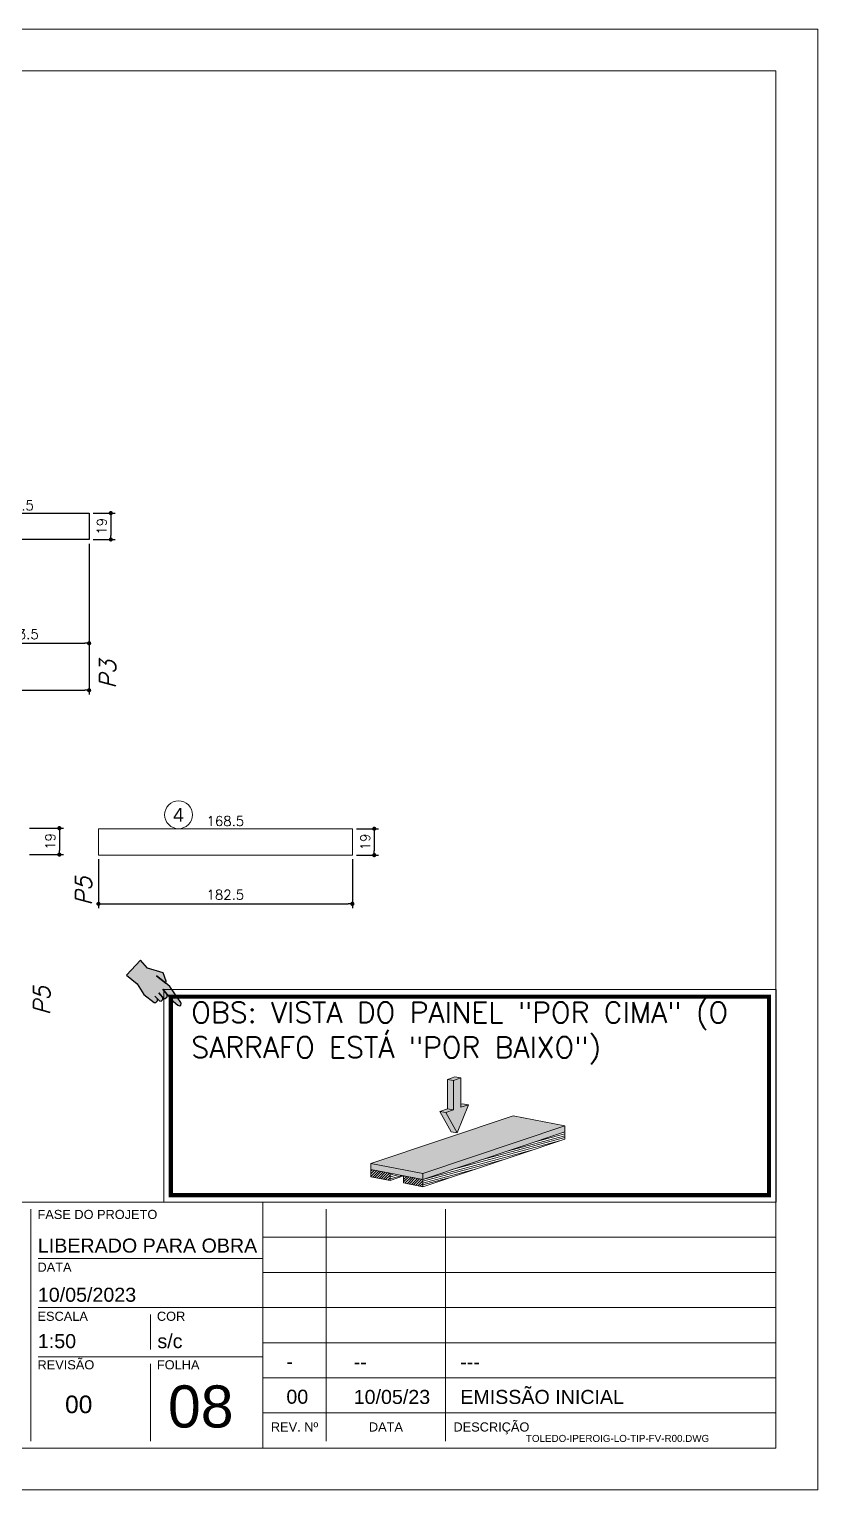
# Model space of a CAD drawing. Extents: x -20676 to 4767, y -817 to 13976.
# Drawn here: x -19758 to -19191, y 6382 to 7432 of the extents above; entities that cross this region are included whole.
import ezdxf
from ezdxf.enums import TextEntityAlignment as Align
from ezdxf.lldxf.tags import DXFTag

# ---------------------------------------------------------------- set-up
doc = ezdxf.new("R2010")
doc.units = 0
doc.header["$PDMODE"] = 2
doc.header["$PDSIZE"] = 10
doc.linetypes.add('CABLIN', pattern=[0.35, 0.25, -0.1])
doc.layers.get('0').update_dxf_attribs({"lineweight": 13})
doc.layers.get('Defpoints').update_dxf_attribs({"lineweight": 13})
for name, color, linetype, lineweight in [('contorno de painel', 7, 'Continuous', 13), ('cotas', 4, 'Continuous', 13), ('FOLHA MB', 7, 'Continuous', 13), ('HACHURACONCRETO', 7, 'Continuous', 13), ('Romaneio', 1, 'Continuous', 13), ('texto de viga', 7, 'Continuous', 13)]:
    doc.layers.add(name, color=color, linetype=linetype, lineweight=lineweight)
for name, color, linetype in [('Cota Sarrafo', 180, 'Continuous'), ('Painéis', 200, 'Continuous'), ('REGUA-80', 111, 'Continuous'), ('va165-sec', 5, 'DASHED')]:
    doc.layers.add(name, color=color, linetype=linetype)
doc.styles.add('ARIAL', font='arial.ttf', dxfattribs={"oblique": 15, "height": 25})
doc.styles.add('MB_C01', font='arial.ttf', dxfattribs={"height": 1.3})
doc.styles.add('MB_C02', font='arial.ttf', dxfattribs={"height": 2})
doc.styles.add('MB_C03', font='arial.ttf', dxfattribs={"height": 2.5})
doc.styles.add('MB_C04', font='arial.ttf', dxfattribs={"height": 6})
doc.styles.add('REGUA-120', font='ROMANS.shx', dxfattribs={"height": 15})
doc.styles.add('ROMANS', font='romans.shx')
tags = doc.linetypes.add('DASHED', pattern=[0.75, 0.5, -0.25]).pattern_tags.tags
tags[6:7] = [DXFTag(74, 4), DXFTag(75, 0), DXFTag(340, '0'), DXFTag(46, 1.0), DXFTag(50, 0.0), DXFTag(44, 0.0), DXFTag(45, 0.0)]
tags[4:5] = [DXFTag(74, 4), DXFTag(75, 0), DXFTag(340, '0'), DXFTag(46, 1.0), DXFTag(50, 0.0), DXFTag(44, 0.0), DXFTag(45, 0.0)]
doc.dimstyles.new('PAINEL', dxfattribs={"dimtxt": 7, "dimasz": 3, "dimexe": 3, "dimexo": 3, "dimgap": 3, "dimtad": 1, "dimdec": 1, "dimzin": 12, "dimdsep": 46, "dimtxsty": 'ROMANS', "dimblk": 'DOT', "dimcen": 0, "dimclrd": 4, "dimclre": 4, "dimclrt": 240, "dimadec": 1, "dimazin": 3, "dimtfac": 1, "dimtdec": 1, "dimtmove": 0, "dimatfit": 3, "dimfxl": 0, "dimtolj": 1, "dimtzin": 12, "dimarcsym": 0})
doc.dimstyles.new('projeto2', dxfattribs={"dimtxt": 7, "dimasz": 5, "dimexe": 1.25, "dimexo": 2.5, "dimgap": 2, "dimtad": 1, "dimdec": 1, "dimdsep": 46, "dimtxsty": 'ROMANS', "dimblk": 'OBLIQUE', "dimcen": 10, "dimdle": 1, "dimse1": 1, "dimse2": 1, "dimsd1": 1, "dimsd2": 1, "dimclrd": 256, "dimclre": 256, "dimclrt": 3, "dimadec": 0, "dimazin": 0, "dimtfac": 1, "dimtdec": 1, "dimtmove": 0, "dimatfit": 3, "dimldrblk": 'OBLIQUE', "dimfxl": 0, "dimlwd": -1, "dimlwe": -1, "dimarcsym": 0})

# ---------------------------------------------------------------- blocks, each defined once
blk = doc.blocks.new('A$Ceb89ac90')
at = {"color": 1}
for p, q in [((1086.3, 356.7), (70, 356.7)), ((919.6, 351.7), (919.6, 185)), ((1086.3, 356.7), (1086.3, 179.9)), ((1455, 356.7), (1086.3, 356.7)), ((1131.8, 185), (1131.8, 351.7)), ((1217.6, 351.7), (1217.6, 185)), ((1455, 331.5), (1086.3, 331.5)), ((1086.3, 316.3), (924.7, 316.3)), ((1455, 306.2), (1086.3, 306.2)), ((1086.3, 281), (924.7, 281)), ((1005.5, 275.9), (1005.5, 250.7)), ((1455, 281), (1086.3, 281)), ((1455, 255.7), (1086.3, 255.7)), ((1086.3, 245.6), (924.7, 245.6)), ((1005.5, 240.6), (1005.5, 185)), ((1455, 230.4), (1086.3, 230.4)), ((1455, 205.2), (1086.3, 205.2))]:
    blk.add_line(p, q, dxfattribs=at)
for points in [[(0, 1199.9), (0, 149.9), (1485, 149.9), (1485, 1199.9)], [(70, 1169.9), (70, 179.9), (1455, 179.9), (1455, 1169.9)]]:
    blk.add_lwpolyline(points, close=True, dxfattribs=at)
at = {"color": 6, "style": 'MB_C01'}
for s, height, p in [('FASE DO PROJETO', 6.566, (924.3, 344.6)), ('DATA', 6.57, (924.3, 306.7)), ('ESCALA', 6.57, (924.3, 271.4)), ('COR', 6.57, (1010.1, 271.4)), ('REVISÃO', 6.57, (924.3, 236.5)), ('FOLHA', 6.57, (1010.1, 236.5))]:
    blk.add_text(s, height=height, dxfattribs=at).set_placement(p)
for s, p in [('DESCRIÇÃO', (1250.5, 195.1)), ('REV. Nº', (1109, 195.1)), ('DATA', (1174.7, 195.1))]:
    blk.add_text(s, height=6.57, dxfattribs=at).set_placement(p, align=Align.MIDDLE_CENTER)
at = {"insert": (1275.3, 189.4), "char_height": 5.051, "width": 210.818, "attachment_point": 1, "style": 'MB_C04'}
blk.add_mtext('TOLEDO-IPEROIG-LO-TIP-FV-R00.DWG', dxfattribs=at)
at = {"color": 5}
for tag, p, height, style in [('REV_05', (1103.1, 338.1), 10.1, 'MB_C02'), ('DATA_REV_05', (1151.5, 337.9), 10.1, 'MB_C02'), ('INFO_REV_05', (1228.1, 337.9), 10.1, 'MB_C02'), ('CLIENTE', (449.7, 328.8), 12.6, 'MB_C03'), ('FASE', (924.6, 320.5), 10.1, 'MB_C02'), ('REV_04', (1103.1, 312.8), 10.1, 'MB_C02'), ('DATA_REV_04', (1151.5, 312.7), 10.1, 'MB_C02'), ('INFO_REV_04', (1228.1, 312.7), 10.1, 'MB_C02'), ('PROJETISTA', (768, 285.1), 10.1, 'MB_C02'), ('DATA', (924.6, 285.1), 10.1, 'MB_C02'), ('REV_03', (1103.1, 287.6), 10.1, 'MB_C02'), ('DATA_REV_03', (1151.5, 287.4), 10.1, 'MB_C02'), ('INFO_REV_03', (1228.1, 287.4), 10.1, 'MB_C02'), ('OBRA', (449.7, 273.3), 12.6, 'MB_C03'), ('REV_02', (1103.1, 262.3), 10.1, 'MB_C02'), ('DATA_REV_02', (1151.5, 262.1), 10.1, 'MB_C02'), ('INFO_REV_02', (1228.1, 262.1), 10.1, 'MB_C02'), ('ESC', (924.6, 251.8), 10.1, 'MB_C02'), ('COR', (1010.5, 251.8), 10.1, 'MB_C02'), ('REV_01', (1103.1, 237.1), 10.1, 'MB_C02'), ('DATA_REV_01', (1151.5, 236.9), 10.1, 'MB_C02'), ('INFO_REV_01', (1228.1, 236.9), 10.1, 'MB_C02'), ('PAVIMENTO', (449.7, 215.3), 12.6, 'MB_C03'), ('FL', (1018.1, 194.7), 30.3, 'MB_C04'), ('REV_00', (1103.1, 211.8), 10.1, 'MB_C02'), ('DATA_REV_00', (1151.5, 211.6), 10.1, 'MB_C02'), ('EMISSÃO_INICIAL', (1228.1, 211.6), 10.1, 'MB_C02'), ('REV', (944.1, 205), 12.6, 'MB_C03')]:
    blk.add_attdef(tag, p, '', height=height, dxfattribs=dict(at, style=style))
at = {"color": 6, "style": 'MB_C02'}
for tag, p in [('ENDEREÇO_CLIENTE', (449.7, 307.8)), ('ENDEREÇO_OBRA', (449.7, 252.7)), ('TIPO_DE_PROJETO', (449.7, 192.3))]:
    blk.add_attdef(tag, p, '', height=10.1, dxfattribs=at)
blk = doc.blocks.new('INDICADOR')
at = {"layer": 'va165-sec', "ltscale": 100}
blk.add_hatch(color=61, dxfattribs=at).paths.add_polyline_path([(-59.7, -24.5), (-37.5, -24.3), (-35.4, -22.8), (-34.7, -18.5), (-36.9, -15.9), (-32.1, -16.5), (-29.9, -15.1), (-29.3, -11.2), (-31.5, -8.9), (-29.5, -9.3), (-27.5, -7.7), (-26.6, -3.4), (-28.9, -0.4), (-18.5, -2.8), (-3.7, -3.1), (-0.7, -1.9), (0, 0), (-1.3, 2.8), (-2.9, 3.5), (-33.7, 13.2), (-42.6, 13.1), (-44, 16), (-56.7, 23.9), (-82.1, 13.8), (-99.5, 16.7), (-102.1, -17), (-79.1, -17.5)])
at = {"layer": 'REGUA-80', "color": 1}
blk.add_lwpolyline([(-102.1, -17), (-79.1, -17.5), (-59.7, -24.5), (-37.5, -24.3), (-35.4, -22.8), (-34.7, -18.5), (-36.9, -15.9), (-43.1, -15.1), (-32.1, -16.5), (-29.9, -15.1), (-29.3, -11.2), (-31.5, -8.9), (-41.5, -7), (-29.5, -9.3), (-27.5, -7.7), (-26.6, -3.4), (-28.9, -0.4), (-39.8, 2.2), (-18.5, -2.8), (-3.7, -3.1), (-0.7, -1.9), (0, 0), (-1.3, 2.8), (-2.9, 3.5), (-33.7, 13.2), (-42.6, 13.1), (-61.9, 12.9), (-42.6, 13.1), (-44, 16), (-56.7, 23.9), (-82.1, 13.8), (-99.5, 16.7), (-102.1, -17)], dxfattribs=at)
blk = doc.blocks.new('DEDADA')
at = {"linetype": 'Continuous', "ltscale": 100, "xscale": 0.5000000000004939, "yscale": 0.5000000000004939, "zscale": 0.5000000000004939, "rotation": 321.5463332659798}
blk.add_blockref('INDICADOR', (63.1, 17), dxfattribs=at)
blk = doc.blocks.new('FDSFSDFSDF')
at = {"layer": 'HACHURACONCRETO'}
h = blk.add_hatch(color=1, dxfattribs=at)
h.dxf.hatch_style = 1
h.paths.add_polyline_path([(-20956.4, 7327.5), (-20960.7, 7328.3), (-20960.7, 7307.2), (-20956.4, 7306.3)], flags=17)
h.paths.add_polyline_path([(-20951, 7329.3), (-20956.4, 7327.5), (-20956.4, 7306.3), (-20961.8, 7304.5), (-20953.7, 7289.8), (-20945.6, 7310), (-20951, 7308.2)])
h.paths.add_polyline_path([(-20961.8, 7304.5), (-20966.1, 7305.3), (-20958, 7290.7), (-20953.7, 7289.8)])
h.paths.add_polyline_path([(-20956.4, 7306.3), (-20960.7, 7307.2), (-20966.1, 7305.3), (-20961.8, 7304.5)])
h.paths.add_polyline_path([(-20945.6, 7310), (-20949.9, 7310.8), (-20951, 7310.4), (-20951, 7308.2)], flags=17)
h.paths.add_polyline_path([(-20951, 7329.3), (-20955.3, 7330.1), (-20960.7, 7328.3), (-20956.4, 7327.5)])
h = blk.add_hatch(color=253, dxfattribs=at)
h.dxf.hatch_style = 1
h.paths.add_polyline_path([(-20876.3, 7294.9), (-20913.5, 7302), (-21015.7, 7267.8), (-20978.5, 7260.6)])
h.paths.add_polyline_path([(-21015.7, 7267.8), (-21015.7, 7263.5), (-20978.5, 7256.4), (-20978.5, 7260.6)])
h.paths.add_polyline_path([(-20876.3, 7290.6), (-20876.3, 7294.9), (-20978.5, 7260.6), (-20978.5, 7256.4)])
h = blk.add_hatch(dxfattribs=at)
h.set_pattern_fill('ANSI31', color=252, scale=0.409149, angle=150)
h.set_pattern_definition([(195, (7609.989, -2957.4306), (0.336218163, -1.254783266), [])])
h.paths.add_polyline_path([(-20992.2, 7258.9), (-20992.2, 7259), (-21002, 7260.9), (-21002, 7255.6)])
h.paths.add_polyline_path([(-20876.3, 7285.4), (-20876.3, 7290.6), (-20978.5, 7256.4), (-20978.5, 7251.1)])
h = blk.add_hatch(dxfattribs=at)
h.set_pattern_fill('ANSI31', color=252, scale=0.409149)
h.set_pattern_definition([(45, (7609.989, -2957.4306), (-0.918565103, 0.918565103), [])])
h.paths.add_polyline_path([(-21002, 7260.9), (-21015.7, 7263.5), (-21015.7, 7258.3), (-21002, 7255.6)])
h.paths.add_polyline_path([(-20978.5, 7256.4), (-20992.2, 7259), (-20992.2, 7253.8), (-20978.5, 7251.1)])
at = {"color": 0, "linetype": 'Continuous', "lineweight": 0, "extrusion": (5.55112e-17, 0.967349, 0.253449)}
for p, q in [((-20960.7, 7328.3), (-20955.3, 7330.1)), ((-20951, 7329.3), (-20956.4, 7327.5)), ((-20951, 7329.3), (-20955.3, 7330.1)), ((-20951, 7308.2), (-20951, 7329.3)), ((-20956.4, 7327.5), (-20960.7, 7328.3)), ((-20960.7, 7307.2), (-20960.7, 7328.3)), ((-20956.4, 7327.5), (-20956.4, 7306.3)), ((-20953.7, 7289.8), (-20945.6, 7310)), ((-20951, 7310.4), (-20949.9, 7310.8)), ((-20945.6, 7310), (-20951, 7308.2)), ((-20945.6, 7310), (-20949.9, 7310.8)), ((-20913.5, 7302), (-21015.7, 7267.8)), ((-20966.1, 7305.3), (-20960.7, 7307.2)), ((-20961.8, 7304.5), (-20966.1, 7305.3)), ((-20958, 7290.7), (-20966.1, 7305.3)), ((-20956.4, 7306.3), (-20961.8, 7304.5)), ((-20961.8, 7304.5), (-20953.7, 7289.8)), ((-20956.4, 7306.3), (-20960.7, 7307.2)), ((-20876.3, 7294.9), (-20913.5, 7302)), ((-20978.5, 7260.6), (-20876.3, 7294.9)), ((-20876.3, 7290.6), (-20978.5, 7256.4)), ((-20876.3, 7290.6), (-20978.5, 7256.4)), ((-20953.7, 7289.8), (-20958, 7290.7)), ((-20876.3, 7290.6), (-20876.3, 7294.9)), ((-20876.3, 7290.6), (-20876.3, 7285.4)), ((-20876.3, 7285.4), (-20978.5, 7251.1)), ((-21015.7, 7267.8), (-20978.5, 7260.6)), ((-21015.7, 7263.5), (-21015.7, 7267.8)), ((-21015.7, 7263.5), (-21015.7, 7258.3)), ((-21015.7, 7263.5), (-21002, 7260.9)), ((-20978.5, 7256.4), (-21015.7, 7263.5)), ((-21002, 7255.6), (-21015.7, 7258.3)), ((-21002, 7260.9), (-21002, 7255.6)), ((-20992.2, 7258.9), (-21002, 7255.6)), ((-20978.5, 7256.4), (-20992.2, 7259)), ((-20992.2, 7259), (-20992.2, 7253.8)), ((-20978.5, 7256.4), (-20978.5, 7260.6)), ((-20978.5, 7256.4), (-20978.5, 7251.1)), ((-20978.5, 7251.1), (-20992.2, 7253.8))]:
    blk.add_line(p, q, dxfattribs=at)
blk.add_lwpolyline([(-21164.5, 7392.8), (-20724.6, 7392.8), (-20724.6, 7240), (-21164.5, 7240)], close=True)
at = {"const_width": 3}
blk.add_lwpolyline([(-21159.5, 7387.8), (-20729.6, 7387.8), (-20729.6, 7245), (-21159.5, 7245)], close=True, dxfattribs=at)
at = {"lineweight": 5, "xscale": 0.8622490710097133, "yscale": 0.8622490710097133, "zscale": 0.2874163570032379}
blk.add_blockref('DEDADA', (-21206.7, 7367), dxfattribs=at)
at = {"layer": 'contorno de painel', "linetype": 'CABLIN', "insert": (-21144.8, 7383.9), "char_height": 15, "attachment_point": 1, "style": 'ROMANS'}
blk.add_mtext_dynamic_manual_height_columns('OBS: VISTA DO PAINEL "POR CIMA" (O SARRAFO ESTÁ "POR BAIXO")', width=429.807, gutter_width=45, heights=[0], dxfattribs=at)
blk = doc.blocks.new('_Dot')
at = {"color": 0, "linetype": 'ByBlock', "lineweight": -2}
blk.add_line((-0.5, 0), (-1, 0), dxfattribs=at)
at = {"color": 0, "linetype": 'ByBlock', "const_width": 0.5}
blk.add_lwpolyline([(-0.25, 0, 1), (0.25, 0, 1)], format="xyb", close=True, dxfattribs=at)
blk = doc.blocks.new('*D1326')
at = {"layer": 'cotas', "color": 4, "lineweight": -2, "transparency": 16777216}
for p, q in [((-20540.5, 7062.4), (-20540.5, 6954)), ((-19715, 7062.4), (-19715, 6954)), ((-20537.5, 6957), (-19718, 6957))]:
    blk.add_line(p, q, dxfattribs=at)
at = {"layer": 'Defpoints', "color": 0, "transparency": 16777216}
for p in [(-20540.5, 7065.4), (-19715, 7065.4), (-19715, 6957)]:
    blk.add_point(p, dxfattribs=at)
at = {"layer": 'cotas', "color": 4, "lineweight": -2, "transparency": 16777216, "xscale": 3, "yscale": 3, "zscale": 3, "rotation": 180}
blk.add_blockref('_Dot', (-20540.5, 6957), dxfattribs=at)
at = {"layer": 'cotas', "color": 4, "lineweight": -2, "transparency": 16777216, "xscale": 3, "yscale": 3, "zscale": 3}
blk.add_blockref('_Dot', (-19715, 6957), dxfattribs=at)
at = {"layer": 'cotas', "color": 240, "transparency": 16777216, "insert": (-20127.7, 6963.5), "char_height": 7, "attachment_point": 5, "style": 'ROMANS'}
blk.add_mtext('\\A1;825.5', dxfattribs=at)
blk = doc.blocks.new('*D1327')
at = {"layer": 'cotas', "color": 4, "lineweight": -2, "transparency": 16777216}
for p, q in [((-19712, 7084.4), (-19696.4, 7084.4)), ((-19699.4, 7081.4), (-19699.4, 7068.4)), ((-19712, 7065.4), (-19696.4, 7065.4))]:
    blk.add_line(p, q, dxfattribs=at)
at = {"layer": 'Defpoints', "color": 0, "transparency": 16777216}
for p in [(-19715, 7084.4), (-19715, 7065.4), (-19699.4, 7065.4)]:
    blk.add_point(p, dxfattribs=at)
at = {"layer": 'cotas', "color": 4, "lineweight": -2, "transparency": 16777216, "xscale": 3, "yscale": 3, "zscale": 3}
for p, rotation in [((-19699.4, 7084.4), 90), ((-19699.4, 7065.4), 270)]:
    blk.add_blockref('_Dot', p, dxfattribs=dict(at, rotation=rotation))
at = {"layer": 'cotas', "color": 240, "transparency": 16777216, "insert": (-19705.9, 7074.9), "char_height": 7, "attachment_point": 5, "rotation": 90, "style": 'ROMANS'}
blk.add_mtext('\\A1;19', dxfattribs=at)
blk = doc.blocks.new('*D1332')
at = {"layer": 'cotas', "color": 4, "lineweight": -2, "transparency": 16777216}
for p, q in [((-19808.5, 7062.4), (-19808.5, 6987.8)), ((-19715, 7062.4), (-19715, 6987.8)), ((-19805.5, 6990.8), (-19718, 6990.8))]:
    blk.add_line(p, q, dxfattribs=at)
at = {"layer": 'Defpoints', "color": 0, "transparency": 16777216}
for p in [(-19808.5, 7065.4), (-19715, 7065.4), (-19715, 6990.8)]:
    blk.add_point(p, dxfattribs=at)
at = {"layer": 'cotas', "color": 4, "lineweight": -2, "transparency": 16777216, "xscale": 3, "yscale": 3, "zscale": 3, "rotation": 180}
blk.add_blockref('_Dot', (-19808.5, 6990.8), dxfattribs=at)
at = {"layer": 'cotas', "color": 4, "lineweight": -2, "transparency": 16777216, "xscale": 3, "yscale": 3, "zscale": 3}
blk.add_blockref('_Dot', (-19715, 6990.8), dxfattribs=at)
at = {"layer": 'cotas', "color": 240, "transparency": 16777216, "insert": (-19761.7, 6997.3), "char_height": 7, "attachment_point": 5, "style": 'ROMANS'}
blk.add_mtext('\\A1;93.5', dxfattribs=at)
blk = doc.blocks.new('*D1337')
at = {"layer": 'Defpoints', "color": 0, "transparency": 16777216}
for p in [(-19808.5, 7084.4), (-19722, 7084.4), (-19722, 7084.4)]:
    blk.add_point(p, dxfattribs=at)
at = {"layer": 'Cota Sarrafo', "color": 3, "transparency": 16777216, "insert": (-19765.2, 7089.9), "char_height": 7, "attachment_point": 5, "style": 'ROMANS'}
blk.add_mtext('86.5', dxfattribs=at)
blk = doc.blocks.new('_OBLIQUE')
at = {"color": 0, "linetype": 'ByBlock', "lineweight": -2}
for p, q in [((0, 0), (-1, 0)), ((-0.5, -0.5), (0.5, 0.5))]:
    blk.add_line(p, q, dxfattribs=at)
blk = doc.blocks.new('*D1339')
at = {"layer": 'cotas', "color": 4, "lineweight": -2, "transparency": 16777216}
for p, q in [((-19757.8, 6857.9), (-19733.4, 6857.9)), ((-19736.4, 6854.9), (-19736.4, 6841.9)), ((-19757.8, 6838.9), (-19733.4, 6838.9))]:
    blk.add_line(p, q, dxfattribs=at)
at = {"layer": 'Defpoints', "color": 0, "transparency": 16777216}
for p in [(-19760.8, 6857.9), (-19760.8, 6838.9), (-19736.4, 6838.9)]:
    blk.add_point(p, dxfattribs=at)
at = {"layer": 'cotas', "color": 4, "lineweight": -2, "transparency": 16777216, "xscale": 3, "yscale": 3, "zscale": 3}
for p, rotation in [((-19736.4, 6857.9), 90), ((-19736.4, 6838.9), 270)]:
    blk.add_blockref('_Dot', p, dxfattribs=dict(at, rotation=rotation))
at = {"layer": 'cotas', "color": 240, "transparency": 16777216, "insert": (-19742.9, 6848.4), "char_height": 7, "attachment_point": 5, "rotation": 90, "style": 'ROMANS'}
blk.add_mtext('\\A1;19', dxfattribs=at)
blk = doc.blocks.new('*D1340')
at = {"layer": 'cotas', "color": 4, "lineweight": -2, "transparency": 16777216}
for p, q in [((-19708.3, 6835.5), (-19708.3, 6800.5)), ((-19525.8, 6835.5), (-19525.8, 6800.5)), ((-19705.3, 6803.5), (-19528.8, 6803.5))]:
    blk.add_line(p, q, dxfattribs=at)
at = {"layer": 'Defpoints', "color": 0, "transparency": 16777216}
for p in [(-19708.3, 6838.5), (-19525.8, 6838.5), (-19525.8, 6803.5)]:
    blk.add_point(p, dxfattribs=at)
at = {"layer": 'cotas', "color": 4, "lineweight": -2, "transparency": 16777216, "xscale": 3, "yscale": 3, "zscale": 3, "rotation": 180}
blk.add_blockref('_Dot', (-19708.3, 6803.5), dxfattribs=at)
at = {"layer": 'cotas', "color": 4, "lineweight": -2, "transparency": 16777216, "xscale": 3, "yscale": 3, "zscale": 3}
blk.add_blockref('_Dot', (-19525.8, 6803.5), dxfattribs=at)
at = {"layer": 'cotas', "color": 240, "transparency": 16777216, "insert": (-19617.1, 6810), "char_height": 7, "attachment_point": 5, "style": 'ROMANS'}
blk.add_mtext('\\A1;182.5', dxfattribs=at)
blk = doc.blocks.new('*D1341')
at = {"layer": 'cotas', "color": 4, "lineweight": -2, "transparency": 16777216}
for p, q in [((-19522.8, 6857.5), (-19507.1, 6857.5)), ((-19510.1, 6854.5), (-19510.1, 6841.5)), ((-19522.8, 6838.5), (-19507.1, 6838.5))]:
    blk.add_line(p, q, dxfattribs=at)
at = {"layer": 'Defpoints', "color": 0, "transparency": 16777216}
for p in [(-19525.8, 6857.5), (-19525.8, 6838.5), (-19510.1, 6838.5)]:
    blk.add_point(p, dxfattribs=at)
at = {"layer": 'cotas', "color": 4, "lineweight": -2, "transparency": 16777216, "xscale": 3, "yscale": 3, "zscale": 3}
for p, rotation in [((-19510.1, 6857.5), 90), ((-19510.1, 6838.5), 270)]:
    blk.add_blockref('_Dot', p, dxfattribs=dict(at, rotation=rotation))
at = {"layer": 'cotas', "color": 240, "transparency": 16777216, "insert": (-19516.6, 6848), "char_height": 7, "attachment_point": 5, "rotation": 90, "style": 'ROMANS'}
blk.add_mtext('\\A1;19', dxfattribs=at)
blk = doc.blocks.new('*D1351')
at = {"layer": 'Defpoints', "color": 0, "transparency": 16777216}
for p in [(-19701.3, 6857.5), (-19532.8, 6857.5), (-19532.8, 6857.5)]:
    blk.add_point(p, dxfattribs=at)
at = {"layer": 'Cota Sarrafo', "color": 3, "transparency": 16777216, "insert": (-19617.1, 6863), "char_height": 7, "attachment_point": 5, "style": 'ROMANS'}
blk.add_mtext('168.5', dxfattribs=at)

msp = doc.modelspace()

# ---------------------------------------------------------------- linework, layer by layer
at = {"layer": 'contorno de painel', "color": 6}
msp.add_lwpolyline([(-19525.82, 6857.5), (-19708.32, 6857.5), (-19708.32, 6838.5), (-19525.82, 6838.5)], close=True, dxfattribs=at)
at = {"layer": 'Painéis', "color": 6}
msp.add_lwpolyline([(-20540.49, 7084.35), (-19714.99, 7084.35), (-19714.99, 7065.35), (-20540.49, 7065.35)], close=True, dxfattribs=at)
at = {"layer": 'Romaneio'}
msp.add_circle((-19650.75, 6867.5), 10, dxfattribs=at)

# ---------------------------------------------------------------- block references
ref = msp.add_blockref('A$Ceb89ac90', (-20676.4, 6232.32))
ref.add_attrib('INFO_REV_01', '---', (-19448.27, 6469.21), dxfattribs={"color": 5, "height": 10.102, "style": 'MB_C02'})
ref.add_attrib('DATA_REV_01', '--', (-19524.86, 6469.21), dxfattribs={"color": 5, "height": 10.102, "style": 'MB_C02'})
ref.add_attrib('REV_01', '-', (-19573.25, 6469.38), dxfattribs={"color": 5, "height": 10.1, "style": 'MB_C02'})
ref.add_attrib('EMISSÃO_INICIAL', 'EMISSÃO INICIAL', (-19448.27, 6443.96), dxfattribs={"color": 5, "height": 10.102, "style": 'MB_C02'})
ref.add_attrib('DATA_REV_00', '10/05/23', (-19524.86, 6443.96), dxfattribs={"color": 5, "height": 10.102, "style": 'MB_C02'})
ref.add_attrib('REV_00', '00', (-19573.25, 6444.12), dxfattribs={"color": 5, "height": 10.102, "style": 'MB_C02'})
ref.add_attrib('FL', '08', (-19658.31, 6427), dxfattribs={"color": 5, "height": 30.306, "style": 'MB_C04'})
ref.add_attrib('REV', '00', (-19732.29, 6437.35), dxfattribs={"color": 5, "height": 12.628, "style": 'MB_C03'})
ref.add_attrib('COR', 's/c', (-19665.92, 6484.09), dxfattribs={"color": 5, "height": 10.102, "style": 'MB_C02'})
ref.add_attrib('ESC', '1:50', (-19751.83, 6484.09), dxfattribs={"color": 5, "height": 10.102, "style": 'MB_C02'})
ref.add_attrib('FASE', 'LIBERADO PARA OBRA', (-19751.83, 6552.78), dxfattribs={"color": 5, "height": 10.102, "style": 'MB_C02'})
ref.add_attrib('DATA', '10/05/2023', (-19751.83, 6517.43), dxfattribs={"color": 5, "height": 10.102, "style": 'MB_C02'})
at = {"layer": 'FOLHA MB'}
msp.add_blockref('FDSFSDFSDF', (1503.22, -650.99), dxfattribs=at)

# ---------------------------------------------------------------- texts
at = {"layer": 'Romaneio', "color": 7, "style": 'ARIAL'}
msp.add_text('4', height=10, dxfattribs=at).set_placement((-19650.75, 6867.5), align=Align.MIDDLE_CENTER)
at = {"layer": 'texto de viga', "color": 215, "style": 'REGUA-120', "oblique": 15}
for s, p in [('P3', (-19695.78, 6958.12)), ('P5', (-19713.11, 6802.27)), ('P5', (-19743.11, 6723.47))]:
    msp.add_text(s, height=11.752, rotation=90, dxfattribs=at).set_placement(p)

# ---------------------------------------------------------------- dimensions: what is measured, and where the dimension line sits
at = {"layer": 'Cota Sarrafo'}
for base, p1, p2, picture, middle in [((-19721.99, 7084.35), (-19808.49, 7084.35), (-19721.99, 7084.35), '*D1337', (-19765.24, 7089.85)), ((-19532.82, 6857.5), (-19701.32, 6857.5), (-19532.82, 6857.5), '*D1351', (-19617.07, 6863))]:
    dim = msp.add_linear_dim(base=base, p1=p1, p2=p2, dimstyle='projeto2', dxfattribs=at)
    dim.commit()
    dim.dimension.update_dxf_attribs({"geometry": picture, "text_midpoint": middle})
at = {"layer": 'cotas', "color": 6}
for base, p1, p2, picture, middle in [((-19699.42, 7065.35), (-19714.99, 7084.35), (-19714.99, 7065.35), '*D1327', (-19705.92, 7074.85)), ((-19736.37, 6838.89), (-19760.8, 6857.89), (-19760.8, 6838.89), '*D1339', (-19742.87, 6848.39)), ((-19510.14, 6838.5), (-19525.82, 6857.5), (-19525.82, 6838.5), '*D1341', (-19516.64, 6848))]:
    dim = msp.add_linear_dim(base=base, p1=p1, p2=p2, angle=90, dimstyle='PAINEL', override={"dimarcsym": 2}, dxfattribs=at)
    dim.commit()
    dim.dimension.update_dxf_attribs({"geometry": picture, "text_midpoint": middle})
dim = msp.add_linear_dim(base=(-19714.99, 6956.99), p1=(-20540.49, 7065.35), p2=(-19714.99, 7065.35), dimstyle='PAINEL', override={"dimarcsym": 2}, dxfattribs=at)
dim.commit()
dim.dimension.update_dxf_attribs({"geometry": '*D1326', "text_midpoint": (-20127.74, 6956.99), "dimtype": 160})
for base, p1, p2, picture, middle in [((-19714.99, 6990.77), (-19808.49, 7065.35), (-19714.99, 7065.35), '*D1332', (-19761.74, 6997.27)), ((-19525.82, 6803.52), (-19708.32, 6838.5), (-19525.82, 6838.5), '*D1340', (-19617.07, 6810.02))]:
    dim = msp.add_linear_dim(base=base, p1=p1, p2=p2, dimstyle='PAINEL', override={"dimarcsym": 2}, dxfattribs=at)
    dim.commit()
    dim.dimension.update_dxf_attribs({"geometry": picture, "text_midpoint": middle})

doc.saveas('drawing.dxf')
